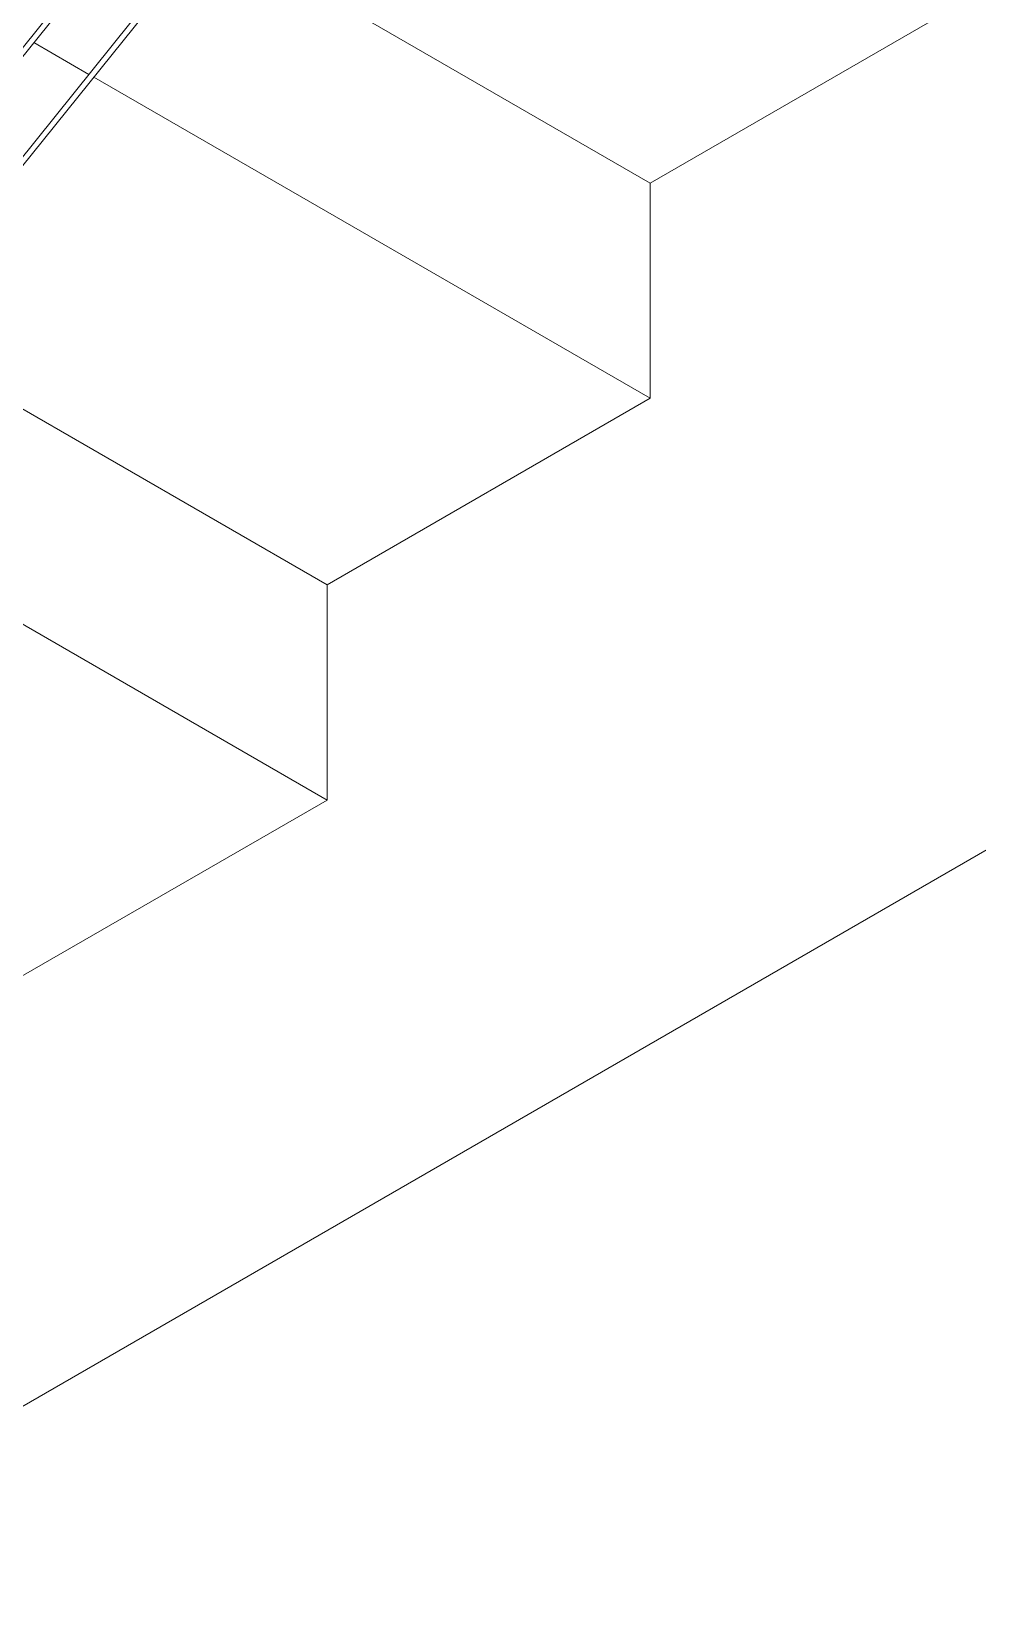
# Model space of a CAD drawing. Header units: inches. Extents: x 0.03 to 2.74, y 0.01 to 1.91.
# Drawn here: x 0.6727 to 0.761, y 0.2333 to 0.38 of the extents above; entities that cross this region are included whole.
import ezdxf

# ---------------------------------------------------------------- set-up
doc = ezdxf.new("R2010")
doc.units = ezdxf.units.IN
doc.header["$MEASUREMENT"] = 0

msp = doc.modelspace()

# ---------------------------------------------------------------- linework, layer by layer
at = {"color": 7, "linetype": 'Continuous', "lineweight": 15}
for p, q in [((0.7024557724990251, 0.4165302559377068), (0.6222279188987428, 0.3167275684072536)), ((0.6222279188987428, 0.3158962725684332), (0.7027529299053568, 0.4160686209710175)), ((0.7024557724990251, 0.4063502845152059), (0.6222279188987428, 0.3065476009766839)), ((0.6222279188987428, 0.3057162971540011), (0.7027529299053568, 0.4058886495485166)), ((0.7304432019614212, 0.3658566287753042), (0.689549693283964, 0.3894639488388637)), ((0.7606019546459695, 0.3832669061119208), (0.7304432019614212, 0.3658566287753042)), ((0.6780614171830076, 0.3760039371381156), (0.6729283894228414, 0.3789671709898535)), ((0.7304432019614212, 0.345764576448428), (0.6785178559371073, 0.3757404406540542)), ((0.7304432019614212, 0.3658566287753042), (0.7304432019614212, 0.345764576448428)), ((0.6399669439077764, 0.2332576114095364), (0.8510782126996143, 0.355129552765853)), ((0.700284449276873, 0.3283542991118113), (0.6593991093168559, 0.3519569034751691)), ((0.7304432019614212, 0.345764576448428), (0.700284449276873, 0.3283542991118113)), ((0.700284449276873, 0.3082622547687975), (0.6483672719699992, 0.3382334032742219)), ((0.700284449276873, 0.3283542991118113), (0.700284449276873, 0.3082622547687975)), ((0.700284449276873, 0.3082622547687975), (0.6701256965923247, 0.2908519774321808))]:
    msp.add_line(p, q, dxfattribs=at)

doc.saveas('drawing.dxf')
